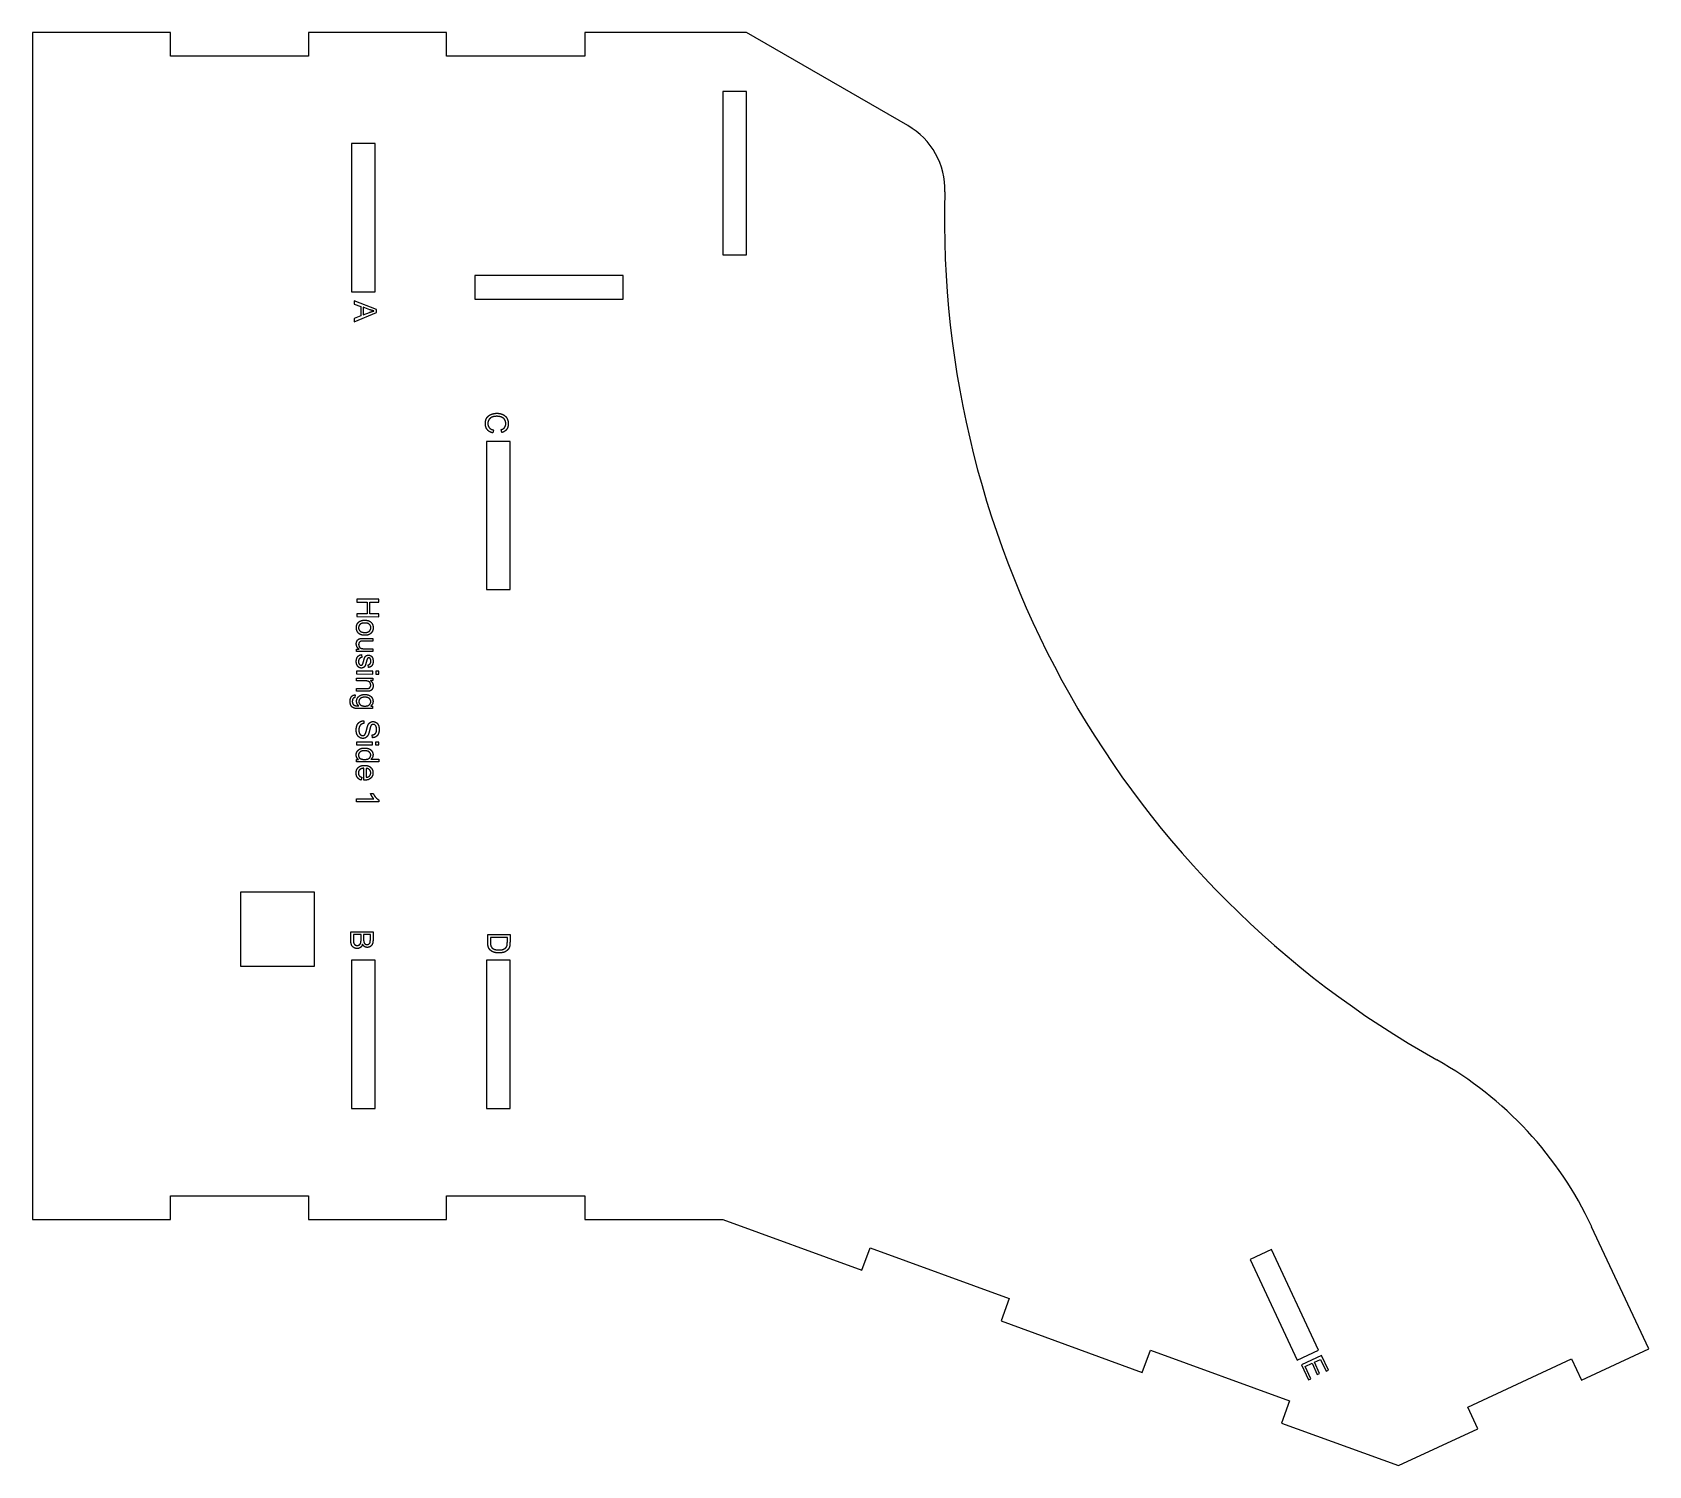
# Model space of a CAD drawing. Extents: x 18 to 237, y 68 to 262.
import ezdxf

# ---------------------------------------------------------------- set-up
doc = ezdxf.new("R2010")
doc.units = 0
doc.header["$MEASUREMENT"] = 0
doc.layers.get('0').update_dxf_attribs({"linetype": 'CONTINUOUS'})

msp = doc.modelspace()

# ---------------------------------------------------------------- linework, layer by layer
at = {"linetype": 'CONTINUOUS'}
for p, q in [((37.1, 261.72), (18.46, 261.72)), ((18.46, 261.72), (18.46, 101.52)), ((37.1, 258.52), (37.1, 261.72)), ((74.38, 261.72), (55.74, 261.72)), ((55.74, 261.72), (55.74, 258.52)), ((74.38, 258.52), (74.38, 261.72)), ((114.86, 261.72), (93.02, 261.72)), ((93.02, 261.72), (93.02, 258.52)), ((136.66, 249.13), (114.86, 261.72)), ((55.74, 258.52), (37.1, 258.52)), ((93.02, 258.52), (74.38, 258.52)), ((63.13, 224.62), (63.13, 223.6)), ((64.01, 224.29), (63.13, 224.62)), ((63.13, 223.6), (63.96, 223.92)), ((80.71, 208.06), (80.61, 207.67)), ((81.84, 207.72), (81.75, 208.11)), ((63.07, 179.94), (64.42, 179.94)), ((64.42, 179.57), (63.21, 179.57)), ((64.42, 179.94), (64.42, 179.57)), ((62.24, 178.51), (62.56, 178.51)), ((62.24, 178.18), (62.24, 178.51)), ((64.41, 178.18), (62.24, 178.18)), ((62.89, 177.75), (62.95, 177.38)), ((63.25, 178.55), (64.41, 178.54)), ((64.41, 178.54), (64.41, 178.18)), ((62.24, 174.58), (64.41, 174.57)), ((62.24, 174.21), (62.24, 174.58)), ((63.85, 176.02), (63.8, 176.38)), ((64.41, 174.57), (64.41, 174.24)), ((62.23, 172.81), (62.23, 173.18)), ((62.23, 173.18), (63.56, 173.18)), ((63.57, 172.81), (62.23, 172.81)), ((63.42, 174.21), (62.24, 174.21)), ((64.41, 174.24), (64.1, 174.24)), ((62.05, 172.31), (62, 171.95)), ((64.4, 170.47), (62.53, 170.47)), ((64.14, 170.81), (64.4, 170.81)), ((64.4, 170.81), (64.4, 170.47)), ((63.19, 168.84), (63.22, 168.46)), ((64.38, 166.54), (64.35, 166.92)), ((62.22, 163.61), (62.5, 163.61)), ((62.22, 163.27), (62.22, 163.61)), ((65.22, 163.27), (62.22, 163.27)), ((63.21, 160.81), (63.21, 162.43)), ((63.52, 162.41), (63.51, 161.2)), ((64.15, 163.63), (65.22, 163.63)), ((65.22, 163.63), (65.22, 163.27)), ((62.92, 161.2), (62.87, 160.82)), ((62.21, 157.91), (62.22, 158.28)), ((65.23, 157.91), (62.21, 157.91)), ((62.22, 158.28), (64.56, 158.28)), ((64.12, 159.01), (64.48, 159.01)), ((65.23, 158.15), (65.23, 157.91)), ((61.45, 140.37), (64.45, 140.37)), ((61.45, 139.22), (61.45, 140.37)), ((61.8, 139.97), (61.8, 139.22)), ((62.83, 139.97), (61.8, 139.97)), ((62.83, 139.28), (62.83, 139.97)), ((63.18, 139.97), (63.18, 139.32)), ((64.09, 139.97), (63.18, 139.97)), ((64.09, 139.37), (64.09, 139.97)), ((64.45, 140.37), (64.45, 139.24)), ((79.94, 139.98), (82.94, 139.98)), ((79.94, 138.89), (79.94, 139.98)), ((82.94, 139.98), (82.94, 138.94)), ((80.29, 139.58), (80.29, 138.94)), ((82.58, 139.58), (80.29, 139.58)), ((82.58, 138.95), (82.58, 139.58)), ((37.1, 101.52), (37.1, 104.72)), ((37.1, 104.72), (55.74, 104.72)), ((55.74, 104.72), (55.74, 101.52)), ((74.38, 101.52), (74.38, 104.72)), ((74.38, 104.72), (93.02, 104.72)), ((93.02, 104.72), (93.02, 101.52)), ((18.46, 101.52), (37.1, 101.52)), ((55.74, 101.52), (74.38, 101.52)), ((93.02, 101.52), (111.66, 101.52)), ((111.66, 101.52), (130.45, 94.68)), ((236.66, 84.06), (228.96, 100.56)), ((130.45, 94.68), (131.54, 97.69)), ((131.54, 97.69), (150.34, 90.85)), ((150.34, 90.85), (149.24, 87.84)), ((149.24, 87.84), (168.3, 80.9)), ((168.3, 80.9), (169.4, 83.91)), ((169.4, 83.91), (188.19, 77.07)), ((227.59, 79.84), (236.66, 84.06)), ((212.23, 76.2), (226.24, 82.74)), ((226.24, 82.74), (227.59, 79.84)), ((188.19, 77.07), (187.1, 74.06)), ((213.58, 73.3), (212.23, 76.2)), ((187.1, 74.06), (202.88, 68.32)), ((202.88, 68.32), (213.58, 73.3))]:
    msp.add_line(p, q, dxfattribs=at)
for points in [[(111.66, 231.72), (114.86, 231.72), (114.86, 253.72), (111.66, 253.72), (111.66, 231.72)], [(64.76, 246.72), (61.56, 246.72), (61.56, 226.72), (64.76, 226.72), (64.76, 246.72)], [(78.21, 228.92), (78.21, 225.72), (98.21, 225.72), (98.21, 228.92), (78.21, 228.92)], [(64.9, 224.33), (61.9, 225.49), (61.9, 225.06), (62.81, 224.73), (62.81, 223.48), (61.9, 223.13), (61.9, 222.68), (64.9, 223.91), (64.9, 224.33)], [(82.96, 186.52), (82.96, 206.52), (79.76, 206.52), (79.76, 186.52), (82.96, 186.52)], [(65.25, 185.23), (62.25, 185.23), (62.25, 184.83), (63.66, 184.83), (63.66, 183.27), (62.25, 183.27), (62.25, 182.88), (65.25, 182.87), (65.25, 183.27), (64.01, 183.27), (64.02, 184.83), (65.25, 184.83), (65.25, 185.23)], [(64.41, 175.5), (62.24, 175.5), (62.24, 175.14), (64.41, 175.13), (64.41, 175.5)], [(65.24, 175.5), (64.81, 175.5), (64.81, 175.13), (65.24, 175.13), (65.24, 175.5)], [(64.4, 165.95), (62.22, 165.95), (62.22, 165.58), (64.4, 165.58), (64.4, 165.95)], [(65.22, 165.95), (64.8, 165.95), (64.8, 165.58), (65.22, 165.58), (65.22, 165.95)], [(46.56, 145.72), (46.56, 135.72), (56.56, 135.72), (56.56, 145.72), (46.56, 145.72)], [(64.76, 136.52), (61.56, 136.52), (61.56, 116.52), (64.76, 116.52), (64.76, 136.52)], [(82.96, 116.52), (82.96, 136.52), (79.76, 136.52), (79.76, 116.52), (82.96, 116.52)], [(192.1, 83.88), (185.76, 97.47), (182.86, 96.12), (189.2, 82.53), (192.1, 83.88)], [(192.51, 83.17), (189.79, 81.91), (190.74, 79.88), (191.06, 80.03), (190.28, 81.7), (191.21, 82.13), (191.91, 80.62), (192.23, 80.77), (191.53, 82.28), (192.36, 82.66), (193.11, 81.06), (193.43, 81.21), (192.51, 83.17)]]:
    msp.add_lwpolyline(points, dxfattribs=at)
for centre, radius, start, end in [((131.66, 240.47), 10, 358.3644, 60), ((271.6, 236.48), 130, 178.3645, 240.7507), ((183.65, 79.43), 50, 25, 60.7507)]:
    msp.add_arc(centre, radius, start, end, dxfattribs=at)
for points in [[(63.96, 223.92), (64.34, 224.06), (64.58, 224.13)], [(64.58, 224.13), (64.29, 224.19), (64.01, 224.29)], [(79.61, 208.91), (79.61, 209.39), (79.81, 209.7)], [(79.81, 209.7), (80, 210), (80.38, 210.16)], [(80.52, 209.8), (80.23, 209.69), (80.09, 209.45)], [(80.38, 210.16), (80.75, 210.32), (81.18, 210.32)], [(81.18, 209.91), (80.8, 209.91), (80.52, 209.8)], [(81.18, 210.32), (81.65, 210.32), (82, 210.14)], [(81.76, 209.81), (81.48, 209.91), (81.18, 209.91)], [(82.21, 209.49), (82.04, 209.72), (81.76, 209.81)], [(82, 210.14), (82.35, 209.96), (82.53, 209.63)], [(82.37, 208.91), (82.37, 209.26), (82.21, 209.49)], [(82.53, 209.63), (82.71, 209.3), (82.71, 208.9)], [(79.87, 208.12), (79.61, 208.44), (79.61, 208.91)], [(80.61, 207.67), (80.12, 207.79), (79.87, 208.12)], [(80.09, 209.45), (79.95, 209.22), (79.95, 208.94)], [(79.95, 208.94), (79.95, 208.61), (80.14, 208.38)], [(80.14, 208.38), (80.33, 208.14), (80.71, 208.06)], [(81.75, 208.11), (82.07, 208.21), (82.22, 208.41)], [(82.48, 208.14), (82.25, 207.84), (81.84, 207.72)], [(82.22, 208.41), (82.37, 208.61), (82.37, 208.91)], [(82.71, 208.9), (82.71, 208.45), (82.48, 208.14)], [(62.2, 181.38), (62.2, 181.84), (62.49, 182.12)], [(62.33, 180.86), (62.19, 181.1), (62.2, 181.38)], [(62.49, 182.12), (62.78, 182.4), (63.33, 182.4)], [(62.71, 181.84), (62.5, 181.66), (62.5, 181.38)], [(62.5, 181.38), (62.5, 181.11), (62.71, 180.92)], [(63.33, 182.02), (62.91, 182.02), (62.71, 181.84)], [(63.33, 182.4), (63.94, 182.4), (64.23, 182.06)], [(63.96, 181.84), (63.75, 182.02), (63.33, 182.02)], [(63.95, 180.92), (64.16, 181.11), (64.16, 181.38)], [(64.16, 181.38), (64.16, 181.66), (63.96, 181.84)], [(64.47, 181.38), (64.47, 180.93), (64.17, 180.65)], [(64.23, 182.06), (64.47, 181.78), (64.47, 181.38)], [(62.19, 179.2), (62.19, 179.39), (62.27, 179.56)], [(62.56, 178.51), (62.19, 178.76), (62.19, 179.2)], [(62.27, 179.56), (62.34, 179.72), (62.45, 179.8)], [(62.7, 180.49), (62.46, 180.62), (62.33, 180.86)], [(62.45, 179.8), (62.56, 179.89), (62.73, 179.92)], [(62.59, 179.4), (62.51, 179.29), (62.51, 179.12)], [(62.51, 179.12), (62.51, 178.96), (62.59, 178.81)], [(62.82, 179.55), (62.68, 179.51), (62.59, 179.4)], [(63.36, 180.36), (62.94, 180.36), (62.7, 180.49)], [(62.71, 180.92), (62.91, 180.74), (63.34, 180.74)], [(62.73, 179.92), (62.83, 179.94), (63.07, 179.94)], [(63.21, 179.57), (62.92, 179.57), (62.82, 179.55)], [(63.34, 180.74), (63.75, 180.74), (63.95, 180.92)], [(64.17, 180.65), (63.88, 180.36), (63.36, 180.36)], [(62.19, 176.82), (62.19, 177.24), (62.37, 177.47)], [(62.28, 176.36), (62.19, 176.56), (62.19, 176.82)], [(62.37, 177.47), (62.54, 177.69), (62.89, 177.75)], [(62.61, 177.21), (62.49, 177.07), (62.49, 176.82)], [(62.49, 176.82), (62.49, 176.57), (62.6, 176.45)], [(62.59, 178.81), (62.68, 178.67), (62.83, 178.61)], [(62.95, 177.38), (62.73, 177.35), (62.61, 177.21)], [(62.83, 178.61), (62.97, 178.55), (63.25, 178.55)], [(63.03, 176.43), (63.08, 176.51), (63.16, 176.81)], [(63.16, 176.81), (63.26, 177.21), (63.34, 177.37)], [(63.34, 177.37), (63.41, 177.52), (63.54, 177.61)], [(63.56, 176.82), (63.45, 176.43), (63.38, 176.27)], [(63.54, 177.61), (63.68, 177.69), (63.84, 177.69)], [(63.65, 177.14), (63.63, 177.09), (63.56, 176.82)], [(63.75, 177.28), (63.69, 177.24), (63.65, 177.14)], [(63.88, 177.33), (63.81, 177.33), (63.75, 177.28)], [(63.84, 177.69), (63.98, 177.69), (64.1, 177.62)], [(64.07, 177.22), (63.99, 177.33), (63.88, 177.33)], [(64.06, 176.53), (64.16, 176.64), (64.16, 176.86)], [(64.16, 176.86), (64.16, 177.11), (64.07, 177.22)], [(64.1, 177.62), (64.23, 177.55), (64.31, 177.44)], [(64.31, 177.44), (64.37, 177.35), (64.42, 177.2)], [(64.46, 176.88), (64.46, 176.63), (64.39, 176.44)], [(64.42, 177.2), (64.46, 177.05), (64.46, 176.88)], [(62.53, 176.05), (62.37, 176.16), (62.28, 176.36)], [(62.88, 175.94), (62.69, 175.94), (62.53, 176.05)], [(62.6, 176.45), (62.7, 176.32), (62.84, 176.32)], [(62.84, 176.32), (62.96, 176.32), (63.03, 176.43)], [(63.19, 176.03), (63.06, 175.94), (62.88, 175.94)], [(63.38, 176.27), (63.32, 176.12), (63.19, 176.03)], [(63.8, 176.38), (63.97, 176.41), (64.06, 176.53)], [(64.19, 176.15), (64.06, 176.06), (63.85, 176.02)], [(64.39, 176.44), (64.31, 176.24), (64.19, 176.15)], [(62.56, 172.14), (62.88, 172.38), (63.33, 172.38)], [(63.33, 172.38), (63.64, 172.38), (63.91, 172.27)], [(63.99, 174.03), (63.84, 174.2), (63.42, 174.21)], [(63.56, 173.18), (63.78, 173.18), (63.89, 173.22)], [(63.93, 172.83), (63.83, 172.81), (63.57, 172.81)], [(63.89, 173.22), (64, 173.26), (64.07, 173.37)], [(64.2, 172.94), (64.09, 172.86), (63.93, 172.83)], [(64.14, 173.63), (64.14, 173.86), (63.99, 174.03)], [(64.07, 173.37), (64.14, 173.48), (64.14, 173.63)], [(64.1, 174.24), (64.46, 174), (64.46, 173.55)], [(64.39, 173.19), (64.32, 173.02), (64.2, 172.94)], [(64.46, 173.55), (64.46, 173.35), (64.39, 173.19)], [(61.35, 171.45), (61.35, 171.84), (61.53, 172.08)], [(61.47, 170.9), (61.35, 171.13), (61.35, 171.45)], [(61.81, 170.57), (61.59, 170.68), (61.47, 170.9)], [(61.53, 172.08), (61.7, 172.32), (62.05, 172.31)], [(61.76, 171.83), (61.66, 171.69), (61.65, 171.46)], [(61.65, 171.46), (61.65, 171.2), (61.76, 171.06)], [(62, 171.95), (61.83, 171.93), (61.76, 171.83)], [(61.76, 171.06), (61.86, 170.92), (62.04, 170.87)], [(62.53, 170.47), (62.02, 170.47), (61.81, 170.57)], [(62.04, 170.87), (62.16, 170.84), (62.52, 170.84)], [(62.23, 171.45), (62.23, 171.89), (62.56, 172.14)], [(62.52, 170.84), (62.23, 171.09), (62.23, 171.45)], [(62.73, 171.84), (62.54, 171.67), (62.54, 171.41)], [(62.54, 171.41), (62.54, 171.16), (62.73, 170.99)], [(63.36, 172.01), (62.93, 172.01), (62.73, 171.84)], [(62.73, 170.99), (62.93, 170.81), (63.34, 170.81)], [(63.34, 170.81), (63.74, 170.81), (63.95, 170.99)], [(63.95, 171.83), (63.75, 172.01), (63.36, 172.01)], [(63.91, 172.27), (64.17, 172.16), (64.31, 171.94)], [(64.15, 171.42), (64.15, 171.66), (63.95, 171.83)], [(63.95, 170.99), (64.15, 171.17), (64.15, 171.42)], [(64.45, 171.44), (64.45, 171.06), (64.14, 170.81)], [(64.31, 171.94), (64.45, 171.73), (64.45, 171.44)], [(62.18, 167.56), (62.18, 167.97), (62.3, 168.24)], [(62.3, 168.24), (62.41, 168.52), (62.65, 168.67)], [(62.62, 168.04), (62.53, 167.83), (62.53, 167.58)], [(62.86, 168.34), (62.71, 168.24), (62.62, 168.04)], [(62.65, 168.67), (62.89, 168.83), (63.19, 168.84)], [(63.22, 168.46), (63, 168.44), (62.86, 168.34)], [(63.61, 167.72), (63.71, 168.13), (63.8, 168.3)], [(63.8, 168.3), (63.91, 168.51), (64.08, 168.61)], [(64.21, 168.22), (64.11, 168.11), (64, 167.62)], [(64.08, 168.61), (64.25, 168.72), (64.45, 168.72)], [(64.48, 168.34), (64.32, 168.34), (64.21, 168.22)], [(64.45, 168.72), (64.68, 168.72), (64.88, 168.59)], [(64.8, 168.17), (64.67, 168.34), (64.48, 168.34)], [(64.93, 167.65), (64.93, 168.01), (64.8, 168.17)], [(64.88, 168.59), (65.07, 168.46), (65.18, 168.21)], [(65.18, 168.21), (65.28, 167.97), (65.28, 167.66)], [(62.29, 166.98), (62.18, 167.24), (62.18, 167.56)], [(62.62, 166.59), (62.41, 166.72), (62.29, 166.98)], [(62.53, 167.58), (62.53, 167.35), (62.6, 167.18)], [(62.6, 167.18), (62.67, 167), (62.78, 166.92)], [(63.07, 166.45), (62.83, 166.45), (62.62, 166.59)], [(62.78, 166.92), (62.9, 166.83), (63.04, 166.83)], [(63.04, 166.83), (63.18, 166.83), (63.29, 166.91)], [(63.5, 166.57), (63.31, 166.45), (63.07, 166.45)], [(63.29, 166.91), (63.39, 166.99), (63.46, 167.18)], [(63.46, 167.18), (63.51, 167.3), (63.61, 167.72)], [(63.81, 166.96), (63.68, 166.7), (63.5, 166.57)], [(64, 167.62), (63.89, 167.14), (63.81, 166.96)], [(64.35, 166.92), (64.64, 166.95), (64.78, 167.12)], [(64.85, 166.68), (64.64, 166.55), (64.38, 166.54)], [(64.78, 167.12), (64.93, 167.3), (64.93, 167.65)], [(65.17, 167.07), (65.06, 166.82), (64.85, 166.68)], [(65.28, 167.66), (65.28, 167.33), (65.17, 167.07)], [(62.17, 164.22), (62.17, 164.48), (62.32, 164.7)], [(62.5, 163.61), (62.17, 163.82), (62.17, 164.22)], [(62.32, 164.7), (62.46, 164.92), (62.72, 165.04)], [(62.68, 164.6), (62.48, 164.42), (62.48, 164.19)], [(62.48, 164.19), (62.48, 163.94), (62.67, 163.77)], [(62.67, 163.77), (62.87, 163.61), (63.28, 163.61)], [(63.31, 164.78), (62.89, 164.78), (62.68, 164.6)], [(62.72, 165.04), (62.97, 165.15), (63.31, 165.15)], [(63.28, 163.61), (63.72, 163.6), (63.93, 163.78)], [(63.31, 165.15), (63.63, 165.15), (63.9, 165.05)], [(63.94, 164.61), (63.74, 164.78), (63.31, 164.78)], [(63.9, 165.05), (64.16, 164.94), (64.3, 164.72)], [(63.93, 163.78), (64.14, 163.95), (64.14, 164.2)], [(64.14, 164.2), (64.14, 164.45), (63.94, 164.61)], [(64.36, 163.88), (64.28, 163.73), (64.15, 163.63)], [(64.3, 164.72), (64.45, 164.5), (64.45, 164.23)], [(64.45, 164.23), (64.44, 164.04), (64.36, 163.88)], [(62.17, 161.78), (62.17, 162.26), (62.47, 162.54)], [(62.35, 161.16), (62.17, 161.4), (62.17, 161.78)], [(62.47, 162.54), (62.76, 162.81), (63.29, 162.81)], [(62.66, 162.23), (62.47, 162.05), (62.47, 161.78)], [(62.47, 161.78), (62.47, 161.57), (62.58, 161.43)], [(63.21, 162.43), (62.85, 162.41), (62.66, 162.23)], [(63.29, 162.81), (63.84, 162.81), (64.14, 162.53)], [(63.97, 162.22), (63.8, 162.39), (63.52, 162.41)], [(63.93, 161.34), (64.14, 161.51), (64.14, 161.79)], [(64.14, 161.79), (64.14, 162.05), (63.97, 162.22)], [(64.14, 162.53), (64.44, 162.25), (64.44, 161.8)], [(64.44, 161.8), (64.44, 161.36), (64.14, 161.09)], [(62.87, 160.82), (62.54, 160.91), (62.35, 161.16)], [(62.58, 161.43), (62.69, 161.29), (62.92, 161.2)], [(63.31, 160.81), (63.28, 160.81), (63.21, 160.81)], [(64.14, 161.09), (63.85, 160.81), (63.31, 160.81)], [(63.51, 161.2), (63.79, 161.22), (63.93, 161.34)], [(64.31, 158.63), (64.18, 158.84), (64.12, 159.01)], [(64.56, 158.28), (64.44, 158.41), (64.31, 158.63)], [(64.48, 159.01), (64.62, 158.7), (64.83, 158.47)], [(64.83, 158.47), (65.03, 158.24), (65.23, 158.15)], [(61.5, 138.74), (61.45, 138.94), (61.45, 139.22)], [(61.64, 138.41), (61.55, 138.54), (61.5, 138.74)], [(61.92, 138.19), (61.74, 138.28), (61.64, 138.41)], [(61.8, 139.22), (61.8, 139.03), (61.81, 138.95)], [(61.81, 138.95), (61.84, 138.81), (61.9, 138.72)], [(61.9, 138.72), (61.95, 138.63), (62.06, 138.57)], [(62.32, 138.1), (62.1, 138.1), (61.92, 138.19)], [(62.06, 138.57), (62.17, 138.51), (62.32, 138.51)], [(62.32, 138.51), (62.48, 138.51), (62.61, 138.6)], [(62.77, 138.25), (62.58, 138.1), (62.32, 138.1)], [(62.61, 138.6), (62.73, 138.68), (62.78, 138.84)], [(63.04, 138.67), (62.96, 138.39), (62.77, 138.25)], [(62.78, 138.84), (62.83, 138.99), (62.83, 139.28)], [(63.32, 138.35), (63.15, 138.45), (63.04, 138.67)], [(63.18, 139.32), (63.18, 139.06), (63.22, 138.94)], [(63.22, 138.94), (63.26, 138.79), (63.37, 138.71)], [(63.68, 138.25), (63.49, 138.25), (63.32, 138.35)], [(63.37, 138.71), (63.47, 138.64), (63.63, 138.64)], [(63.63, 138.64), (63.78, 138.64), (63.89, 138.71)], [(64.07, 138.36), (63.88, 138.25), (63.68, 138.25)], [(63.89, 138.71), (64.01, 138.78), (64.05, 138.91)], [(64.05, 138.91), (64.09, 139.05), (64.09, 139.37)], [(64.35, 138.69), (64.26, 138.48), (64.07, 138.36)], [(64.45, 139.24), (64.45, 138.9), (64.35, 138.69)], [(79.99, 138.41), (79.94, 138.62), (79.94, 138.89)], [(80.14, 138.05), (80.04, 138.2), (79.99, 138.41)], [(80.41, 137.78), (80.24, 137.9), (80.14, 138.05)], [(80.29, 138.94), (80.29, 138.64), (80.35, 138.47)], [(80.35, 138.47), (80.4, 138.3), (80.5, 138.2)], [(80.85, 137.57), (80.58, 137.65), (80.41, 137.78)], [(80.5, 138.2), (80.64, 138.06), (80.88, 137.98)], [(81.45, 137.5), (81.11, 137.5), (80.85, 137.57)], [(80.88, 137.98), (81.12, 137.9), (81.46, 137.9)], [(82.17, 137.61), (81.86, 137.5), (81.45, 137.5)], [(81.46, 137.9), (81.93, 137.9), (82.18, 138.06)], [(82.68, 137.97), (82.48, 137.73), (82.17, 137.61)], [(82.18, 138.06), (82.44, 138.21), (82.52, 138.43)], [(82.52, 138.43), (82.58, 138.59), (82.58, 138.95)], [(82.89, 138.41), (82.84, 138.15), (82.68, 137.97)], [(82.94, 138.94), (82.94, 138.59), (82.89, 138.41)]]:
    msp.add_open_spline(points, degree=2, dxfattribs=at)

doc.saveas('drawing.dxf')
